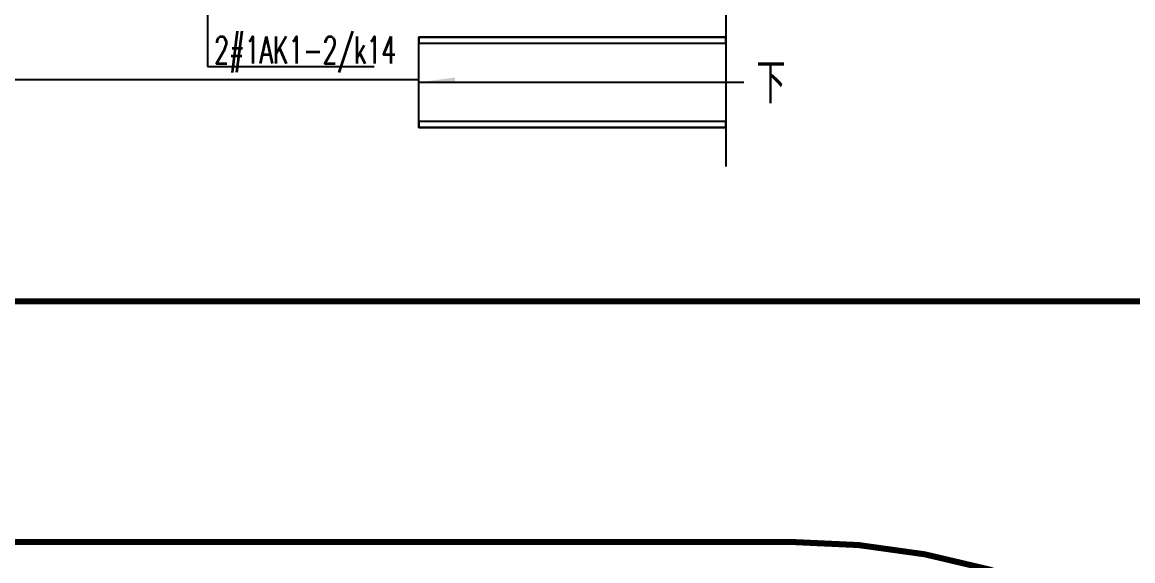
# Model space of a CAD drawing. Extents: x 101023 to 279373, y -114511 to 293844.
# Drawn here: x 169540 to 187992, y 251741 to 260687 of the extents above; entities that cross this region are included whole.
import ezdxf

# ---------------------------------------------------------------- set-up
doc = ezdxf.new("R2010")
doc.units = 0
doc.header["$LTSCALE"] = 1000
doc.header["$MEASUREMENT"] = 0
doc.linetypes.add('DASH', pattern=[0.35, 0.25, -0.1])
for name, color, linetype in [('A-ANNO-IDEN', 3, 'Continuous'), ('A-ANNO-TXT', 7, 'Continuous'), ('DIM-照明', 3, 'Continuous'), ('E2-楼梯、坡道', 52, 'Continuous'), ('STAIR', 2, 'Continuous'), ('排水', 153, 'Continuous')]:
    doc.layers.add(name, color=color, linetype=linetype)
doc.styles.add('_TCH_DIM', font='simplex.shx', dxfattribs={"bigfont": 'gbcbig.shx'})
doc.styles.add('_TEL_DIM', font='simplex.shx', dxfattribs={"width": 0.8, "height": 3.5, "bigfont": 'gbcbig.shx'})

# ---------------------------------------------------------------- blocks, each defined once
blk = doc.blocks.new('A$Cb4587652')
at = {"layer": 'A-ANNO-IDEN'}
blk.add_hatch(color=256, dxfattribs=at).paths.add_polyline_path([(-5100, -1250), (-4500, -1250), (-4500, -1170)])
blk.add_lwpolyline([(298, -1250), (-5100, -1250)], dxfattribs=at)
at = {"layer": 'E2-楼梯、坡道'}
for points in [[(0, -2000), (-5100, -2000), (-5100, -500), (0, -500)], [(-5100, -500), (-5100, -600), (0, -600), (0, -600), (0, -500)], [(-5100, -1900), (-5100, -2000), (0, -2000), (0, -2000), (0, -1900)]]:
    blk.add_lwpolyline(points, close=True, dxfattribs=at)
at = {"layer": 'A-ANNO-TXT', "style": '_TCH_DIM'}
blk.add_text('下', height=675, dxfattribs=at).set_placement((508, -1600))
blk = doc.blocks.new('A$C40CE5D7B')
at = {"color": 252, "linetype": 'DASH', "ltscale": 3, "const_width": 100}
blk.add_lwpolyline([(6504, 89385), (82000, 89385), (82000, 37455), (10879, 37455)], dxfattribs=at)
blk.add_lwpolyline([(6504, 85385), (66000, 85385, -0.414214), (78000, 73385), (78000, 53455, -0.414214), (66000, 41455), (10879, 41455)], format="xyb", dxfattribs=at)
at = {"layer": 'E2-楼梯、坡道'}
blk.add_line((64900, 96170), (64900, 91620), dxfattribs=at)
at = {"layer": '排水'}
blk.add_lwpolyline([(24050, 89770), (24050, 95070), (35150, 95070), (35150, 93070), (59800, 93070)], dxfattribs=at)
at = {"layer": 'A-ANNO-IDEN'}
blk.add_blockref('A$Cb4587652', (64900, 94270), dxfattribs=at)

msp = doc.modelspace()

# ---------------------------------------------------------------- linework, layer by layer
at = {"layer": 'DIM-照明'}
for points in [[(172617, 261953), (172617, 259950)], [(172617, 259950), (175390, 259950)]]:
    msp.add_lwpolyline(points, dxfattribs=at)

# ---------------------------------------------------------------- block references
at = {"layer": 'STAIR'}
msp.add_blockref('A$C40CE5D7B', (116330, 166668), dxfattribs=at)

# ---------------------------------------------------------------- texts
at = {"layer": 'DIM-照明', "color": 7, "style": '_TEL_DIM', "width": 0.64}
msp.add_text('2#1AK1-2/k14', height=450, dxfattribs=at).set_placement((172730, 260000))

doc.saveas('drawing.dxf')
